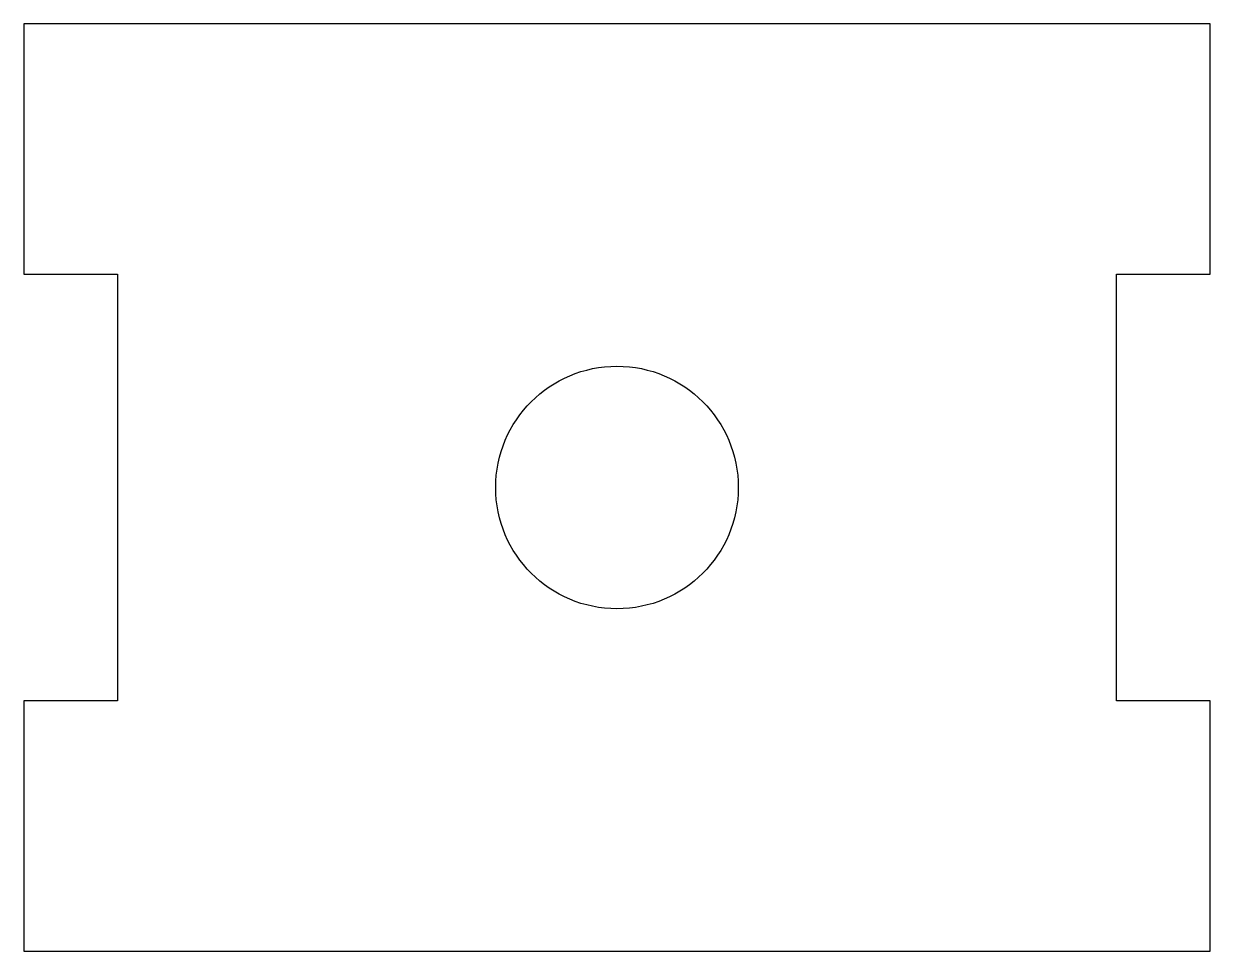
# Model space of a CAD drawing. Header units: millimetres. Extents: x -39.4 to -1.5, y -24.8 to 4.9.
import ezdxf

# ---------------------------------------------------------------- set-up
doc = ezdxf.new("R2010")
doc.units = ezdxf.units.MM
doc.layers.get('0').update_dxf_attribs({"linetype": 'CONTINUOUS'})

msp = doc.modelspace()

# ---------------------------------------------------------------- linework, layer by layer
msp.add_lwpolyline([(-1.5, 4.857), (-39.4, 4.857), (-39.4, -3.143), (-36.4, -3.143), (-36.4, -16.774), (-39.4, -16.774), (-39.4, -24.774), (-1.5, -24.774), (-1.5, -16.774), (-4.5, -16.774), (-4.5, -3.143), (-1.5, -3.143)], close=True)
msp.add_circle((-20.45, -9.958), 3.875)

doc.saveas('drawing.dxf')
